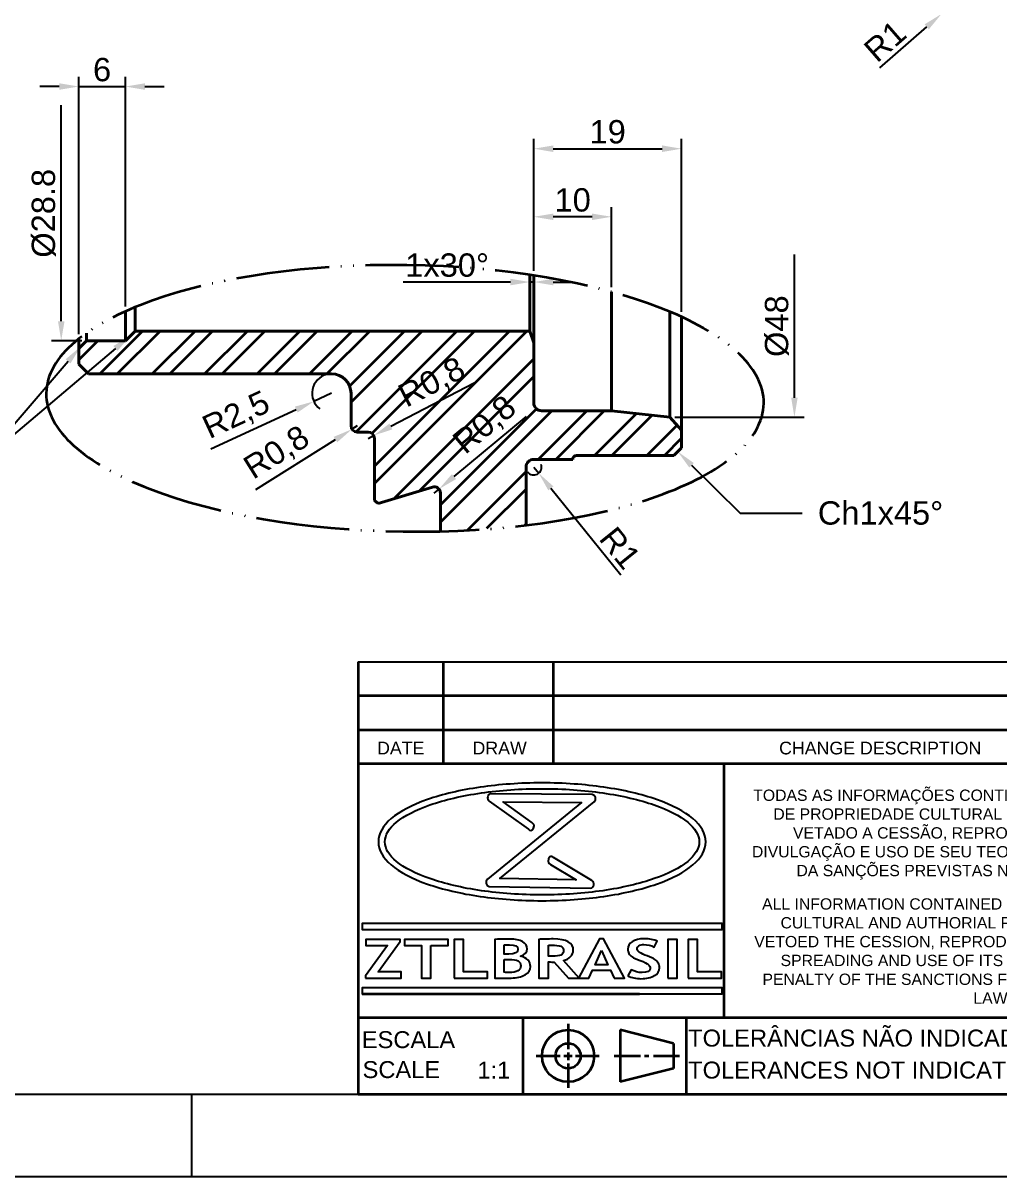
# Model space of a CAD drawing. Header units: millimetres. Extents: x 2429 to 2877, y 1091 to 1407.
# Drawn here: x 2631.2 to 2756.6, y 1091 to 1239.3 of the extents above; entities that cross this region are included whole.
import ezdxf
from ezdxf import colors
from ezdxf.entities.mleader import LeaderData, LeaderLine
from ezdxf.math import Vec2, Vec3

# ---------------------------------------------------------------- set-up
doc = ezdxf.new("R2010")
doc.units = ezdxf.units.MM
doc.linetypes.add('ACAD_ISO02W100', pattern=[15, 12, -3])
doc.linetypes.add('ACAD_ISO05W100', pattern=[33, 24, -3, 0, -3, 0, -3])
for name, color, linetype, lineweight in [('AM_0', 7, 'Continuous', 40), ('AM_5', 3, 'Continuous', 25), ('AM_7', 4, 'Continuous', 35), ('AM_8', 40, 'ACAD_ISO02W100', 35), ('AM_BOR', 2, 'ACAD_ISO05W100', 35)]:
    doc.layers.add(name, color=color, linetype=linetype, lineweight=lineweight)
doc.layers.add('Camada 1', color=7, linetype='Continuous')
doc.styles.get("Standard").update_dxf_attribs({"font": 'arial.ttf'})
doc.dimstyles.new('ISO-25', dxfattribs={"dimtxt": 3, "dimasz": 2.5, "dimexe": 1.25, "dimexo": 0.625, "dimtad": 1, "dimtxsty": 'Standard', "dimcen": 2.5, "dimadec": 0, "dimazin": 0, "dimtfac": 1, "dimtmove": 0, "dimatfit": 3, "dimfxl": 1, "dimarcsym": 0})

# ---------------------------------------------------------------- blocks, each defined once
blk = doc.blocks.new('A3 ZTL')
blk.add_line((19.57, 9.78), (401.17, 9.78))
at = {"layer": 'AM_BOR', "color": 135, "lineweight": 25}
blk.add_line((205.48, 9.78), (205.48, 0), dxfattribs=at)
at = {"layer": 'AM_BOR', "color": 135, "linetype": 'Continuous', "lineweight": 25}
blk.add_line((410.96, 0), (0, 0), dxfattribs=at)
blk = doc.blocks.new('*D44')
at = {"layer": 'AM_5', "color": 0, "lineweight": -2}
for p, q in [((2563.83, 1373.02), (2563.83, 1375.9)), ((2493.72, 1298.14), (2486.07, 1298.14))]:
    blk.add_line(p, q, dxfattribs=at)
blk.add_arc((2563.83, 1298.14), 76.51, 91.8723, 178.1277, dxfattribs=at)
at = {"layer": 'AM_5', "color": 0}
for points in [[(2561.32, 1375.02), (2561.34, 1374.19), (2563.83, 1374.65)], [(2487.78, 1300.63), (2486.95, 1300.64), (2487.32, 1298.14)]]:
    blk.add_solid(points, dxfattribs=at)
at = {"layer": 'Defpoints', "color": 0}
for p in [(2563.83, 1372.4), (2525.58, 1364.4), (2494.35, 1298.14), (2809.09, 1298.14), (2563.83, 1223.88)]:
    blk.add_point(p, dxfattribs=at)
at = {"layer": 'AM_5', "color": 0, "insert": (2508.21, 1353.76), "char_height": 3, "attachment_point": 5, "rotation": 45}
blk.add_mtext('90°', dxfattribs=at)
blk = doc.blocks.new('*D62')
at = {"layer": 'AM_5', "color": 0, "lineweight": -2}
for p, q in [((2696.82, 1207.49), (2696.82, 1215.67)), ((2706.82, 1205.38), (2706.82, 1215.67)), ((2704.32, 1214.42), (2699.32, 1214.42))]:
    blk.add_line(p, q, dxfattribs=at)
at = {"layer": 'AM_5', "color": 0}
for points in [[(2699.32, 1214.83), (2699.32, 1214), (2696.82, 1214.42)], [(2704.32, 1214.83), (2704.32, 1214), (2706.82, 1214.42)]]:
    blk.add_solid(points, dxfattribs=at)
at = {"layer": 'Defpoints', "color": 0}
for p in [(2696.82, 1214.42), (2696.82, 1206.86), (2706.82, 1204.76)]:
    blk.add_point(p, dxfattribs=at)
at = {"layer": 'AM_5', "color": 0, "insert": (2701.82, 1216.57), "char_height": 3, "attachment_point": 5}
blk.add_mtext('10', dxfattribs=at)
blk = doc.blocks.new('*D63')
at = {"layer": 'AM_5', "color": 0, "lineweight": -2}
for p, q in [((2696.82, 1207.49), (2696.82, 1224.42)), ((2715.82, 1202.18), (2715.82, 1224.42)), ((2699.32, 1223.17), (2713.32, 1223.17))]:
    blk.add_line(p, q, dxfattribs=at)
at = {"layer": 'AM_5', "color": 0}
for points in [[(2699.32, 1223.59), (2699.32, 1222.75), (2696.82, 1223.17)], [(2713.32, 1223.59), (2713.32, 1222.75), (2715.82, 1223.17)]]:
    blk.add_solid(points, dxfattribs=at)
at = {"layer": 'Defpoints', "color": 0}
for p in [(2715.82, 1223.17), (2696.82, 1206.86), (2715.82, 1201.55)]:
    blk.add_point(p, dxfattribs=at)
at = {"layer": 'AM_5', "color": 0, "insert": (2706.32, 1225.33), "char_height": 3, "attachment_point": 5}
blk.add_mtext('19', dxfattribs=at)
blk = doc.blocks.new('*D64')
at = {"layer": 'AM_5', "color": 0, "lineweight": -2}
for p, q in [((2693.82, 1206.03), (2680.04, 1206.03)), ((2696.32, 1206.32), (2696.32, 1204.78)), ((2696.82, 1206.03), (2696.32, 1206.03)), ((2696.82, 1206.24), (2696.82, 1204.78)), ((2699.32, 1206.03), (2701.82, 1206.03))]:
    blk.add_line(p, q, dxfattribs=at)
at = {"layer": 'AM_5', "color": 0}
for points in [[(2693.82, 1206.45), (2693.82, 1205.61), (2696.32, 1206.03)], [(2699.32, 1206.45), (2699.32, 1205.61), (2696.82, 1206.03)]]:
    blk.add_solid(points, dxfattribs=at)
at = {"layer": 'Defpoints', "color": 0}
for p in [(2696.32, 1206.94), (2696.32, 1206.03), (2696.82, 1206.86)]:
    blk.add_point(p, dxfattribs=at)
at = {"layer": 'AM_5', "color": 0, "insert": (2685.68, 1208.19), "char_height": 3, "attachment_point": 5}
blk.add_mtext('1x30%%d', dxfattribs=at)
blk = doc.blocks.new('*D65')
at = {"layer": 'AM_5', "color": 0, "lineweight": -2}
for p, q in [((2670.82, 1191.73), (2668.55, 1190.69)), ((2655.29, 1184.57), (2666.28, 1189.64))]:
    blk.add_line(p, q, dxfattribs=at)
blk.add_arc((2670.82, 1191.73), 2.5, 104.3239, 233.4225, dxfattribs=at)
at = {"layer": 'AM_5', "color": 0}
blk.add_solid([(2666.11, 1190.02), (2666.46, 1189.26), (2668.55, 1190.69)], dxfattribs=at)
at = {"layer": 'Defpoints', "color": 0}
for p in [(2670.82, 1191.73), (2668.55, 1190.69)]:
    blk.add_point(p, dxfattribs=at)
at = {"layer": 'AM_5', "color": 0, "insert": (2658.63, 1188.78), "char_height": 3, "attachment_point": 5, "rotation": 24.7746}
blk.add_mtext('R2,5', dxfattribs=at)
blk = doc.blocks.new('*D66')
at = {"layer": 'AM_5', "color": 0, "lineweight": -2}
for p, q in [((2674.12, 1187.53), (2673.44, 1187.11)), ((2661.08, 1179.36), (2671.33, 1185.78))]:
    blk.add_line(p, q, dxfattribs=at)
at = {"layer": 'AM_5', "color": 0}
blk.add_solid([(2671.1, 1186.13), (2671.55, 1185.43), (2673.44, 1187.11)], dxfattribs=at)
at = {"layer": 'Defpoints', "color": 0}
for p in [(2673.44, 1187.11), (2674.12, 1187.53)]:
    blk.add_point(p, dxfattribs=at)
at = {"layer": 'AM_5', "color": 0, "insert": (2663.85, 1183.97), "char_height": 3, "attachment_point": 5, "rotation": 32.0746}
blk.add_mtext('R0,8', dxfattribs=at)
blk = doc.blocks.new('*D67')
at = {"layer": 'AM_5', "color": 0, "lineweight": -2}
for p, q in [((2689.17, 1193.04), (2678.45, 1187.46)), ((2675.52, 1185.93), (2676.23, 1186.3))]:
    blk.add_line(p, q, dxfattribs=at)
at = {"layer": 'AM_5', "color": 0}
blk.add_solid([(2678.26, 1187.83), (2678.64, 1187.09), (2676.23, 1186.3)], dxfattribs=at)
at = {"layer": 'Defpoints', "color": 0}
for p in [(2675.52, 1185.93), (2676.23, 1186.3)]:
    blk.add_point(p, dxfattribs=at)
at = {"layer": 'AM_5', "color": 0, "insert": (2683.8, 1192.98), "char_height": 3, "attachment_point": 5, "rotation": 27.4825}
blk.add_mtext('R0,8', dxfattribs=at)
blk = doc.blocks.new('*D68')
at = {"layer": 'AM_5', "color": 0, "lineweight": -2}
for p, q in [((2695.86, 1188.74), (2686.56, 1181.02)), ((2684.02, 1178.91), (2684.64, 1179.42))]:
    blk.add_line(p, q, dxfattribs=at)
at = {"layer": 'AM_5', "color": 0}
blk.add_solid([(2686.29, 1181.34), (2686.83, 1180.7), (2684.64, 1179.42)], dxfattribs=at)
at = {"layer": 'Defpoints', "color": 0}
for p in [(2684.64, 1179.42), (2684.02, 1178.91)]:
    blk.add_point(p, dxfattribs=at)
at = {"layer": 'AM_5', "color": 0, "insert": (2690.62, 1187.54), "char_height": 3, "attachment_point": 5, "rotation": 39.6967}
blk.add_mtext('R0,8', dxfattribs=at)
blk = doc.blocks.new('*D69')
at = {"layer": 'AM_5', "color": 0, "lineweight": -2}
for p, q in [((2696.82, 1182.23), (2697.45, 1181.46)), ((2707.99, 1168.37), (2699.02, 1179.51))]:
    blk.add_line(p, q, dxfattribs=at)
blk.add_arc((2696.82, 1182.23), 1, 215.8099, 20.4711, dxfattribs=at)
at = {"layer": 'AM_5', "color": 0}
blk.add_solid([(2699.34, 1179.77), (2698.69, 1179.25), (2697.45, 1181.46)], dxfattribs=at)
at = {"layer": 'Defpoints', "color": 0}
for p in [(2696.82, 1182.23), (2697.45, 1181.46)]:
    blk.add_point(p, dxfattribs=at)
at = {"layer": 'AM_5', "color": 0, "insert": (2707.92, 1171.85), "char_height": 3, "attachment_point": 5, "rotation": 308.8514}
blk.add_mtext('R1', dxfattribs=at)
blk = doc.blocks.new('*D70')
at = {"layer": 'AM_5', "color": 0, "lineweight": -2}
for p, q in [((2749.97, 1241.14), (2749.22, 1240.48)), ((2741.3, 1233.57), (2747.33, 1238.84))]:
    blk.add_line(p, q, dxfattribs=at)
at = {"layer": 'AM_5', "color": 0}
blk.add_solid([(2747.06, 1239.15), (2747.61, 1238.52), (2749.22, 1240.48)], dxfattribs=at)
at = {"layer": 'Defpoints', "color": 0}
for p in [(2749.22, 1240.48), (2749.97, 1241.14)]:
    blk.add_point(p, dxfattribs=at)
at = {"layer": 'AM_5', "color": 0, "insert": (2741.97, 1236.99), "char_height": 3, "attachment_point": 5, "rotation": 41.0916}
blk.add_mtext('R1', dxfattribs=at)
blk = doc.blocks.new('*D78')
at = {"layer": 'AM_5', "color": 0, "lineweight": -2}
for p, q in [((2635.82, 1231.16), (2633.32, 1231.16)), ((2638.32, 1199.35), (2638.32, 1232.41)), ((2638.32, 1231.16), (2644.32, 1231.16)), ((2644.32, 1202.88), (2644.32, 1232.41)), ((2646.82, 1231.16), (2649.32, 1231.16))]:
    blk.add_line(p, q, dxfattribs=at)
at = {"layer": 'AM_5', "color": 0}
for points in [[(2635.82, 1231.58), (2635.82, 1230.74), (2638.32, 1231.16)], [(2646.82, 1231.58), (2646.82, 1230.74), (2644.32, 1231.16)]]:
    blk.add_solid(points, dxfattribs=at)
at = {"layer": 'Defpoints', "color": 0}
for p in [(2644.32, 1231.16), (2644.32, 1202.26), (2638.32, 1198.72)]:
    blk.add_point(p, dxfattribs=at)
at = {"layer": 'AM_5', "color": 0, "insert": (2641.32, 1233.32), "char_height": 3, "attachment_point": 5}
blk.add_mtext('6', dxfattribs=at)

msp = doc.modelspace()

# ---------------------------------------------------------------- hatches: boundary and pattern name
at = {"layer": 'AM_7'}
h = msp.add_hatch(dxfattribs=at)
h.set_pattern_fill('ANSI32', color=256, scale=0.5, style=0)
h.set_pattern_definition([(45, (-833.5726, -98.1717), (-3.367596, 3.367596), []), (45, (-831.3276, -98.1717), (-3.367596, 3.367596), [])])
edge = h.paths.add_edge_path()
edge.add_line((2714.33, 1188.65), (2706.821, 1189.484))
edge.add_line((2706.821, 1189.484), (2697.821, 1189.484))
edge.add_arc((2697.821, 1190.484), 1, 180, 270, ccw=False)
edge.add_line((2696.821, 1190.484), (2696.821, 1198.234))
edge.add_line((2696.821, 1198.234), (2696.321, 1199.734))
edge.add_line((2696.321, 1199.734), (2645.571, 1199.734))
edge.add_line((2645.571, 1199.734), (2644.321, 1198.484))
edge.add_line((2644.321, 1198.484), (2639.321, 1198.484))
edge.add_line((2639.321, 1198.484), (2638.321, 1197.484))
edge.add_line((2638.321, 1197.484), (2638.321, 1195.484))
edge.add_line((2638.321, 1195.484), (2639.571, 1194.234))
edge.add_line((2639.571, 1194.234), (2670.821, 1194.234))
edge.add_arc((2670.821, 1191.734), 2.5, 0, 90, ccw=False)
edge.add_line((2673.321, 1191.734), (2673.321, 1187.534))
edge.add_arc((2674.121, 1187.534), 0.8, 180, 270)
edge.add_line((2674.121, 1186.734), (2675.521, 1186.734))
edge.add_arc((2675.521, 1185.934), 0.8, 0, 90, ccw=False)
edge.add_line((2676.321, 1185.934), (2676.321, 1177.934))
edge.add_line((2676.321, 1177.934), (2676.8, 1177.578))
edge.add_line((2676.8, 1177.578), (2683.791, 1179.675))
edge.add_arc((2684.021, 1178.909), 0.8, 0, 106.69924, ccw=False)
edge.add_line((2684.821, 1178.909), (2684.821, 1173.982))
edge.add_ellipse((2680.259, 1191.081), major_axis=(-46.124, 0.653), ratio=0.3712639, start_angle=95.97734, end_angle=110.01912)
edge.add_line((2695.821, 1174.768), (2695.821, 1182.234))
edge.add_arc((2696.821, 1182.234), 1, 90, 180, ccw=False)
edge.add_line((2696.821, 1183.234), (2701.821, 1183.234))
edge.add_arc((2702.321, 1183.234), 0.5, 90, 180, ccw=False)
edge.add_line((2702.321, 1183.734), (2714.821, 1183.734))
edge.add_line((2714.821, 1183.734), (2715.821, 1184.734))
edge.add_line((2715.821, 1184.734), (2715.821, 1186.984))
edge.add_line((2715.821, 1186.984), (2714.33, 1188.65))

# ---------------------------------------------------------------- linework, layer by layer
at = {"linetype": 'Continuous'}
msp.add_line((2674.261, 1157.192), (2865.925, 1157.192), dxfattribs=at)
at = {"layer": 'AM_0'}
for p, q in [((2696.321, 1199.734), (2696.321, 1206.94)), ((2696.821, 1190.484), (2696.821, 1206.864)), ((2706.821, 1189.484), (2706.821, 1204.759)), ((2644.321, 1198.484), (2644.321, 1202.256)), ((2645.571, 1199.734), (2645.571, 1202.794)), ((2714.33, 1188.65), (2714.33, 1202.21)), ((2715.821, 1184.734), (2715.821, 1201.554)), ((2638.321, 1195.484), (2638.321, 1198.723)), ((2638.321, 1197.484), (2639.321, 1198.484)), ((2639.321, 1198.484), (2639.321, 1199.472)), ((2639.321, 1198.484), (2644.321, 1198.484)), ((2644.321, 1198.484), (2645.571, 1199.734)), ((2644.321, 1198.484), (2644.321, 1198.484)), ((2645.571, 1199.734), (2696.321, 1199.734)), ((2696.821, 1198.234), (2696.321, 1199.734)), ((2639.571, 1194.234), (2638.321, 1195.484)), ((2639.571, 1194.234), (2670.821, 1194.234)), ((2673.321, 1187.534), (2673.321, 1191.734)), ((2706.821, 1189.484), (2697.821, 1189.484)), ((2714.33, 1188.65), (2706.821, 1189.484)), ((2714.33, 1188.65), (2706.821, 1189.484)), ((2714.33, 1188.65), (2715.821, 1186.984)), ((2674.121, 1186.734), (2675.521, 1186.734)), ((2676.321, 1177.934), (2676.321, 1185.934)), ((2714.821, 1183.734), (2702.321, 1183.734)), ((2715.821, 1184.734), (2714.821, 1183.734)), ((2695.821, 1174.768), (2695.821, 1182.234)), ((2701.821, 1183.234), (2696.821, 1183.234)), ((2701.821, 1183.234), (2701.821, 1183.234)), ((2676.8, 1177.578), (2683.791, 1179.675)), ((2676.8, 1177.578), (2676.321, 1177.934)), ((2684.821, 1173.982), (2684.821, 1178.909)), ((2684.821, 1173.982), (2684.821, 1178.909))]:
    msp.add_line(p, q, dxfattribs=at)
for centre, radius, start, end in [((2670.821, 1191.734), 2.5, 0, 90), ((2697.821, 1190.484), 1, 180, 270), ((2674.121, 1187.534), 0.8, 180, 270), ((2675.521, 1185.934), 0.8, 0, 90), ((2702.321, 1183.234), 0.5, 90, 180), ((2696.821, 1182.234), 1, 90, 180), ((2684.021, 1178.909), 0.8, 0, 106.69924)]:
    msp.add_arc(centre, radius, start, end, dxfattribs=at)
at = {"layer": 'AM_5'}
for p, q in [((2636.069, 1200.984), (2636.069, 1228.75)), ((2730.326, 1191.15), (2730.326, 1209.573)), ((2638.696, 1198.484), (2634.819, 1198.484)), ((2714.955, 1188.65), (2731.576, 1188.65))]:
    msp.add_line(p, q, dxfattribs=at)
for points in [[(2635.652, 1200.984), (2636.486, 1200.984), (2636.069, 1198.484)], [(2729.909, 1191.15), (2730.742, 1191.15), (2730.326, 1188.65)]]:
    msp.add_solid(points, dxfattribs=at)
at = {"layer": 'AM_8', "color": 0, "linetype": 'Continuous'}
for p, q in [((2674.261, 1157.192), (2674.261, 1101.653)), ((2685.151, 1157.192), (2685.151, 1144.124)), ((2699.308, 1157.192), (2699.308, 1144.124)), ((2812.834, 1152.836), (2674.261, 1152.836)), ((2674.261, 1148.48), (2812.834, 1148.48)), ((2674.261, 1144.124), (2789.695, 1144.124)), ((2721.248, 1144.124), (2721.248, 1111.454)), ((2674.738, 1114.515), (2710.413, 1114.515)), ((2789.695, 1111.454), (2674.261, 1111.454)), ((2722.571, 1111.454), (2674.261, 1111.454)), ((2695.425, 1111.454), (2695.425, 1101.653)), ((2716.396, 1111.454), (2716.396, 1101.653)), ((2701.228, 1110.668), (2701.228, 1107.436)), ((2714.766, 1108.169), (2707.915, 1109.906)), ((2707.915, 1109.906), (2707.915, 1103.201)), ((2714.766, 1108.169), (2714.766, 1104.938)), ((2697.133, 1106.553), (2700.207, 1106.553)), ((2700.674, 1106.553), (2701.756, 1106.553)), ((2701.228, 1106.987), (2701.228, 1106.022)), ((2702.172, 1106.553), (2705.227, 1106.553)), ((2707.168, 1106.553), (2710.537, 1106.553)), ((2711.056, 1106.553), (2711.598, 1106.553)), ((2712.225, 1106.553), (2715.561, 1106.553)), ((2701.228, 1105.589), (2701.228, 1102.439)), ((2714.766, 1104.938), (2707.915, 1103.201)), ((2674.261, 1101.653), (2865.925, 1101.653))]:
    msp.add_line(p, q, dxfattribs=at)
for radius in [3.352, 1.616]:
    msp.add_circle((2701.228, 1106.553), radius, dxfattribs=at)
at = {"layer": 'AM_BOR', "ltscale": 0.5, "extrusion": (0, 0, -1)}
msp.add_ellipse((2680.259, 1191.081), major_axis=(-46.124, 0.653), ratio=0.3712639, dxfattribs=at)
at = {"layer": 'Camada 1'}
for points, knots in [([(2697.884, 1141.648), (2700.693, 1141.648), (2703.378, 1141.451), (2705.831, 1141.095), (2705.831, 1141.095), (2708.38, 1140.725), (2710.679, 1140.182), (2712.607, 1139.509), (2712.607, 1139.509), (2714.587, 1138.819), (2716.184, 1137.985), (2717.276, 1137.052), (2717.276, 1137.052), (2718.339, 1136.143), (2718.926, 1135.138), (2718.926, 1134.076), (2718.926, 1134.076), (2718.926, 1133.014), (2718.339, 1132.009), (2717.276, 1131.1), (2717.276, 1131.1), (2716.184, 1130.167), (2714.587, 1129.333), (2712.607, 1128.642), (2712.607, 1128.642), (2710.679, 1127.969), (2708.38, 1127.426), (2705.831, 1127.056), (2705.831, 1127.056), (2703.378, 1126.7), (2700.693, 1126.503), (2697.884, 1126.503), (2697.884, 1126.503), (2695.074, 1126.503), (2692.389, 1126.7), (2689.936, 1127.056), (2689.936, 1127.056), (2687.387, 1127.426), (2685.088, 1127.969), (2683.16, 1128.642), (2683.16, 1128.642), (2681.181, 1129.333), (2679.583, 1130.167), (2678.491, 1131.1), (2678.491, 1131.1), (2677.428, 1132.009), (2676.841, 1133.014), (2676.841, 1134.076), (2676.841, 1134.076), (2676.841, 1135.138), (2677.428, 1136.143), (2678.491, 1137.052), (2678.491, 1137.052), (2679.583, 1137.985), (2681.181, 1138.819), (2683.16, 1139.509), (2683.16, 1139.509), (2685.088, 1140.182), (2687.387, 1140.725), (2689.937, 1141.095), (2689.937, 1141.095), (2692.389, 1141.451), (2695.074, 1141.648), (2697.884, 1141.648)], [0, 0, 0, 0, 0.0588235, 0.0588235, 0.0588235, 0.0588235, 0.1176471, 0.1176471, 0.1176471, 0.1176471, 0.1764706, 0.1764706, 0.1764706, 0.1764706, 0.2352941, 0.2352941, 0.2352941, 0.2352941, 0.2941176, 0.2941176, 0.2941176, 0.2941176, 0.3529412, 0.3529412, 0.3529412, 0.3529412, 0.4117647, 0.4117647, 0.4117647, 0.4117647, 0.4705882, 0.4705882, 0.4705882, 0.4705882, 0.5294118, 0.5294118, 0.5294118, 0.5294118, 0.5882353, 0.5882353, 0.5882353, 0.5882353, 0.6470588, 0.6470588, 0.6470588, 0.6470588, 0.7058824, 0.7058824, 0.7058824, 0.7058824, 0.7647059, 0.7647059, 0.7647059, 0.7647059, 0.8235294, 0.8235294, 0.8235294, 0.8235294, 0.8823529, 0.8823529, 0.8823529, 0.8823529, 1, 1, 1, 1]), ([(2697.884, 1140.901), (2695.123, 1140.901), (2692.49, 1140.709), (2690.088, 1140.361), (2690.088, 1140.361), (2687.592, 1140), (2685.346, 1139.471), (2683.467, 1138.815), (2683.467, 1138.815), (2681.639, 1138.177), (2680.165, 1137.423), (2679.162, 1136.595), (2679.162, 1136.595), (2678.209, 1135.809), (2677.683, 1134.957), (2677.683, 1134.076), (2677.683, 1134.076), (2677.683, 1133.195), (2678.209, 1132.343), (2679.162, 1131.557), (2679.162, 1131.557), (2680.165, 1130.729), (2681.639, 1129.975), (2683.467, 1129.337), (2683.467, 1129.337), (2685.346, 1128.681), (2687.592, 1128.152), (2690.088, 1127.79), (2690.088, 1127.79), (2692.49, 1127.443), (2695.123, 1127.25), (2697.884, 1127.25), (2697.884, 1127.25), (2700.644, 1127.25), (2703.278, 1127.443), (2705.679, 1127.79), (2705.679, 1127.79), (2708.175, 1128.152), (2710.421, 1128.681), (2712.3, 1129.337), (2712.3, 1129.337), (2714.129, 1129.975), (2715.602, 1130.729), (2716.606, 1131.557), (2716.606, 1131.557), (2717.558, 1132.343), (2718.084, 1133.195), (2718.084, 1134.076), (2718.084, 1134.076), (2718.084, 1134.957), (2717.558, 1135.809), (2716.606, 1136.595), (2716.606, 1136.595), (2715.602, 1137.423), (2714.129, 1138.177), (2712.3, 1138.815), (2712.3, 1138.815), (2710.421, 1139.471), (2708.175, 1140), (2705.679, 1140.361), (2705.679, 1140.361), (2703.277, 1140.709), (2700.644, 1140.901), (2697.884, 1140.901)], [0, 0, 0, 0, 0.0588235, 0.0588235, 0.0588235, 0.0588235, 0.1176471, 0.1176471, 0.1176471, 0.1176471, 0.1764706, 0.1764706, 0.1764706, 0.1764706, 0.2352941, 0.2352941, 0.2352941, 0.2352941, 0.2941176, 0.2941176, 0.2941176, 0.2941176, 0.3529412, 0.3529412, 0.3529412, 0.3529412, 0.4117647, 0.4117647, 0.4117647, 0.4117647, 0.4705882, 0.4705882, 0.4705882, 0.4705882, 0.5294118, 0.5294118, 0.5294118, 0.5294118, 0.5882353, 0.5882353, 0.5882353, 0.5882353, 0.6470588, 0.6470588, 0.6470588, 0.6470588, 0.7058824, 0.7058824, 0.7058824, 0.7058824, 0.7647059, 0.7647059, 0.7647059, 0.7647059, 0.8235294, 0.8235294, 0.8235294, 0.8235294, 0.8823529, 0.8823529, 0.8823529, 0.8823529, 1, 1, 1, 1]), ([(2696.133, 1135.688), (2696.133, 1135.688), (2691.092, 1139.301), (2691.092, 1139.301), (2691.092, 1139.301), (2690.717, 1139.57), (2690.869, 1140.252), (2691.311, 1140.249), (2691.311, 1140.249), (2691.311, 1140.249), (2704.331, 1140.144), (2704.331, 1140.144), (2704.331, 1140.144), (2704.759, 1140.141), (2704.918, 1139.496), (2704.569, 1139.212), (2704.569, 1139.212), (2704.569, 1139.212), (2692.447, 1129.337), (2692.447, 1129.337), (2692.447, 1129.337), (2692.447, 1129.337), (2702.272, 1129.179), (2702.272, 1129.179), (2702.272, 1129.179), (2702.272, 1129.179), (2698.967, 1131.169), (2698.967, 1131.169), (2698.967, 1131.169), (2698.75, 1131.3), (2698.533, 1131.431), (2698.722, 1131.885), (2698.722, 1131.885), (2698.911, 1132.339), (2699.129, 1132.208), (2699.346, 1132.078), (2699.346, 1132.078), (2699.346, 1132.078), (2704.3, 1129.093), (2704.3, 1129.093), (2704.3, 1129.093), (2704.705, 1128.849), (2704.562, 1128.122), (2704.105, 1128.129), (2704.105, 1128.129), (2704.105, 1128.129), (2691.086, 1128.339), (2691.086, 1128.339), (2691.086, 1128.339), (2690.659, 1128.345), (2690.503, 1128.987), (2690.851, 1129.271), (2690.851, 1129.271), (2690.851, 1129.271), (2702.96, 1139.135), (2702.96, 1139.135), (2702.96, 1139.135), (2702.96, 1139.135), (2692.868, 1139.217), (2692.868, 1139.217), (2692.868, 1139.217), (2692.868, 1139.217), (2696.569, 1136.564), (2696.569, 1136.564), (2696.569, 1136.564), (2696.775, 1136.417), (2696.981, 1136.269), (2696.764, 1135.831), (2696.764, 1135.831), (2696.546, 1135.393), (2696.34, 1135.54), (2696.133, 1135.688)], [0, 0, 0, 0, 0.0526316, 0.0526316, 0.0526316, 0.0526316, 0.1052632, 0.1052632, 0.1052632, 0.1052632, 0.1578947, 0.1578947, 0.1578947, 0.1578947, 0.2105263, 0.2105263, 0.2105263, 0.2105263, 0.2631579, 0.2631579, 0.2631579, 0.2631579, 0.3157895, 0.3157895, 0.3157895, 0.3157895, 0.3684211, 0.3684211, 0.3684211, 0.3684211, 0.4210526, 0.4210526, 0.4210526, 0.4210526, 0.4736842, 0.4736842, 0.4736842, 0.4736842, 0.5263158, 0.5263158, 0.5263158, 0.5263158, 0.5789474, 0.5789474, 0.5789474, 0.5789474, 0.6315789, 0.6315789, 0.6315789, 0.6315789, 0.6842105, 0.6842105, 0.6842105, 0.6842105, 0.7368421, 0.7368421, 0.7368421, 0.7368421, 0.7894737, 0.7894737, 0.7894737, 0.7894737, 0.8421053, 0.8421053, 0.8421053, 0.8421053, 0.8947368, 0.8947368, 0.8947368, 0.8947368, 1, 1, 1, 1]), ([(2674.828, 1123.581), (2674.828, 1123.581), (2720.939, 1123.581), (2720.939, 1123.581), (2720.939, 1123.581), (2720.939, 1123.581), (2721.03, 1123.581), (2721.03, 1123.581), (2721.03, 1123.581), (2721.03, 1123.581), (2721.03, 1123.491), (2721.03, 1123.491), (2721.03, 1123.491), (2721.03, 1123.491), (2721.03, 1122.891), (2721.03, 1122.891), (2721.03, 1122.891), (2721.03, 1122.891), (2721.03, 1122.8), (2721.03, 1122.8), (2721.03, 1122.8), (2721.03, 1122.8), (2720.939, 1122.8), (2720.939, 1122.8), (2720.939, 1122.8), (2720.939, 1122.8), (2674.828, 1122.8), (2674.828, 1122.8), (2674.828, 1122.8), (2674.828, 1122.8), (2674.738, 1122.8), (2674.738, 1122.8), (2674.738, 1122.8), (2674.738, 1122.8), (2674.738, 1122.891), (2674.738, 1122.891), (2674.738, 1122.891), (2674.738, 1122.891), (2674.738, 1123.491), (2674.738, 1123.491), (2674.738, 1123.491), (2674.738, 1123.491), (2674.738, 1123.581), (2674.738, 1123.581), (2674.738, 1123.581), (2674.738, 1123.581), (2674.828, 1123.581), (2674.828, 1123.581)], [0, 0, 0, 0, 0.0769231, 0.0769231, 0.0769231, 0.0769231, 0.1538462, 0.1538462, 0.1538462, 0.1538462, 0.2307692, 0.2307692, 0.2307692, 0.2307692, 0.3076923, 0.3076923, 0.3076923, 0.3076923, 0.3846154, 0.3846154, 0.3846154, 0.3846154, 0.4615385, 0.4615385, 0.4615385, 0.4615385, 0.5384615, 0.5384615, 0.5384615, 0.5384615, 0.6153846, 0.6153846, 0.6153846, 0.6153846, 0.6923077, 0.6923077, 0.6923077, 0.6923077, 0.7692308, 0.7692308, 0.7692308, 0.7692308, 0.8461538, 0.8461538, 0.8461538, 0.8461538, 1, 1, 1, 1]), ([(2675.197, 1116.564), (2675.197, 1116.564), (2675.197, 1116.849), (2675.197, 1116.849), (2675.197, 1116.849), (2675.197, 1116.849), (2678.017, 1120.75), (2678.017, 1120.75), (2678.017, 1120.75), (2678.017, 1120.75), (2675.244, 1120.75), (2675.244, 1120.75), (2675.244, 1120.75), (2675.244, 1120.75), (2675.244, 1121.534), (2675.244, 1121.534), (2675.244, 1121.534), (2675.244, 1121.534), (2679.653, 1121.534), (2679.653, 1121.534), (2679.653, 1121.534), (2679.653, 1121.534), (2679.653, 1121.249), (2679.653, 1121.249), (2679.653, 1121.249), (2679.653, 1121.249), (2676.823, 1117.348), (2676.823, 1117.348), (2676.823, 1117.348), (2676.823, 1117.348), (2679.754, 1117.348), (2679.754, 1117.348), (2679.754, 1117.348), (2679.754, 1117.348), (2679.754, 1116.564), (2679.754, 1116.564), (2679.754, 1116.564), (2679.754, 1116.564), (2675.197, 1116.564), (2675.197, 1116.564)], [0, 0, 0, 0, 0.0909091, 0.0909091, 0.0909091, 0.0909091, 0.1818182, 0.1818182, 0.1818182, 0.1818182, 0.2727273, 0.2727273, 0.2727273, 0.2727273, 0.3636364, 0.3636364, 0.3636364, 0.3636364, 0.4545455, 0.4545455, 0.4545455, 0.4545455, 0.5454545, 0.5454545, 0.5454545, 0.5454545, 0.6363636, 0.6363636, 0.6363636, 0.6363636, 0.7272727, 0.7272727, 0.7272727, 0.7272727, 0.8181818, 0.8181818, 0.8181818, 0.8181818, 1, 1, 1, 1]), ([(2683.567, 1120.75), (2683.567, 1120.75), (2683.567, 1116.564), (2683.567, 1116.564), (2683.567, 1116.564), (2683.567, 1116.564), (2682.366, 1116.564), (2682.366, 1116.564), (2682.366, 1116.564), (2682.366, 1116.564), (2682.366, 1120.75), (2682.366, 1120.75), (2682.366, 1120.75), (2682.366, 1120.75), (2680.215, 1120.75), (2680.215, 1120.75), (2680.215, 1120.75), (2680.215, 1120.75), (2680.215, 1121.534), (2680.215, 1121.534), (2680.215, 1121.534), (2680.215, 1121.534), (2685.814, 1121.534), (2685.814, 1121.534), (2685.814, 1121.534), (2685.814, 1121.534), (2685.814, 1120.75), (2685.814, 1120.75), (2685.814, 1120.75), (2685.814, 1120.75), (2683.567, 1120.75), (2683.567, 1120.75)], [0, 0, 0, 0, 0.1111111, 0.1111111, 0.1111111, 0.1111111, 0.2222222, 0.2222222, 0.2222222, 0.2222222, 0.3333333, 0.3333333, 0.3333333, 0.3333333, 0.4444444, 0.4444444, 0.4444444, 0.4444444, 0.5555556, 0.5555556, 0.5555556, 0.5555556, 0.6666667, 0.6666667, 0.6666667, 0.6666667, 0.7777778, 0.7777778, 0.7777778, 0.7777778, 1, 1, 1, 1]), ([(2686.599, 1116.564), (2686.599, 1116.564), (2686.599, 1121.534), (2686.599, 1121.534), (2686.599, 1121.534), (2686.599, 1121.534), (2687.8, 1121.534), (2687.8, 1121.534), (2687.8, 1121.534), (2687.8, 1121.534), (2687.8, 1117.348), (2687.8, 1117.348), (2687.8, 1117.348), (2687.8, 1117.348), (2690.856, 1117.348), (2690.856, 1117.348), (2690.856, 1117.348), (2690.856, 1117.348), (2690.856, 1116.564), (2690.856, 1116.564), (2690.856, 1116.564), (2690.856, 1116.564), (2686.599, 1116.564), (2686.599, 1116.564)], [0, 0, 0, 0, 0.1428571, 0.1428571, 0.1428571, 0.1428571, 0.2857143, 0.2857143, 0.2857143, 0.2857143, 0.4285714, 0.4285714, 0.4285714, 0.4285714, 0.5714286, 0.5714286, 0.5714286, 0.5714286, 0.7142857, 0.7142857, 0.7142857, 0.7142857, 1, 1, 1, 1]), ([(2693.893, 1116.564), (2693.893, 1116.564), (2691.824, 1116.564), (2691.824, 1116.564), (2691.824, 1116.564), (2691.824, 1116.564), (2691.824, 1121.53), (2691.824, 1121.53), (2691.824, 1121.53), (2692.736, 1121.561), (2693.375, 1121.578), (2693.74, 1121.578), (2693.74, 1121.578), (2694.443, 1121.578), (2694.991, 1121.467), (2695.387, 1121.246), (2695.387, 1121.246), (2695.782, 1121.026), (2695.979, 1120.711), (2695.979, 1120.303), (2695.979, 1120.303), (2695.979, 1119.909), (2695.696, 1119.598), (2695.13, 1119.369), (2695.13, 1119.369), (2695.97, 1119.154), (2696.391, 1118.711), (2696.391, 1118.039), (2696.391, 1118.039), (2696.391, 1117.587), (2696.157, 1117.228), (2695.694, 1116.962), (2695.694, 1116.962), (2695.229, 1116.697), (2694.629, 1116.564), (2693.893, 1116.564)], [0, 0, 0, 0, 0.1, 0.1, 0.1, 0.1, 0.2, 0.2, 0.2, 0.2, 0.3, 0.3, 0.3, 0.3, 0.4, 0.4, 0.4, 0.4, 0.5, 0.5, 0.5, 0.5, 0.6, 0.6, 0.6, 0.6, 0.7, 0.7, 0.7, 0.7, 0.8, 0.8, 0.8, 0.8, 1, 1, 1, 1]), ([(2701.264, 1116.564), (2701.264, 1116.564), (2699.46, 1118.616), (2699.46, 1118.616), (2699.46, 1118.616), (2699.279, 1118.618), (2699.025, 1118.626), (2698.697, 1118.64), (2698.697, 1118.64), (2698.697, 1118.64), (2698.697, 1116.564), (2698.697, 1116.564), (2698.697, 1116.564), (2698.697, 1116.564), (2697.451, 1116.564), (2697.451, 1116.564), (2697.451, 1116.564), (2697.451, 1116.564), (2697.451, 1121.534), (2697.451, 1121.534), (2697.451, 1121.534), (2697.519, 1121.534), (2697.779, 1121.542), (2698.233, 1121.559), (2698.233, 1121.559), (2698.685, 1121.576), (2699.049, 1121.585), (2699.326, 1121.585), (2699.326, 1121.585), (2701.044, 1121.585), (2701.903, 1121.096), (2701.903, 1120.119), (2701.903, 1120.119), (2701.903, 1119.825), (2701.783, 1119.557), (2701.546, 1119.315), (2701.546, 1119.315), (2701.31, 1119.073), (2701.011, 1118.903), (2700.651, 1118.803), (2700.651, 1118.803), (2700.651, 1118.803), (2702.649, 1116.564), (2702.649, 1116.564), (2702.649, 1116.564), (2702.649, 1116.564), (2701.264, 1116.564), (2701.264, 1116.564)], [0, 0, 0, 0, 0.0769231, 0.0769231, 0.0769231, 0.0769231, 0.1538462, 0.1538462, 0.1538462, 0.1538462, 0.2307692, 0.2307692, 0.2307692, 0.2307692, 0.3076923, 0.3076923, 0.3076923, 0.3076923, 0.3846154, 0.3846154, 0.3846154, 0.3846154, 0.4615385, 0.4615385, 0.4615385, 0.4615385, 0.5384615, 0.5384615, 0.5384615, 0.5384615, 0.6153846, 0.6153846, 0.6153846, 0.6153846, 0.6923077, 0.6923077, 0.6923077, 0.6923077, 0.7692308, 0.7692308, 0.7692308, 0.7692308, 0.8461538, 0.8461538, 0.8461538, 0.8461538, 1, 1, 1, 1]), ([(2707.174, 1116.564), (2707.174, 1116.564), (2706.68, 1117.571), (2706.68, 1117.571), (2706.68, 1117.571), (2706.68, 1117.571), (2704.362, 1117.571), (2704.362, 1117.571), (2704.362, 1117.571), (2704.362, 1117.571), (2703.891, 1116.564), (2703.891, 1116.564), (2703.891, 1116.564), (2703.891, 1116.564), (2702.558, 1116.564), (2702.558, 1116.564), (2702.558, 1116.564), (2702.558, 1116.564), (2705.254, 1121.602), (2705.254, 1121.602), (2705.254, 1121.602), (2705.254, 1121.602), (2705.781, 1121.602), (2705.781, 1121.602), (2705.781, 1121.602), (2705.781, 1121.602), (2708.499, 1116.564), (2708.499, 1116.564), (2708.499, 1116.564), (2708.499, 1116.564), (2707.174, 1116.564), (2707.174, 1116.564)], [0, 0, 0, 0, 0.1111111, 0.1111111, 0.1111111, 0.1111111, 0.2222222, 0.2222222, 0.2222222, 0.2222222, 0.3333333, 0.3333333, 0.3333333, 0.3333333, 0.4444444, 0.4444444, 0.4444444, 0.4444444, 0.5555556, 0.5555556, 0.5555556, 0.5555556, 0.6666667, 0.6666667, 0.6666667, 0.6666667, 0.7777778, 0.7777778, 0.7777778, 0.7777778, 1, 1, 1, 1]), ([(2708.891, 1116.838), (2708.891, 1116.838), (2709.336, 1117.629), (2709.336, 1117.629), (2709.336, 1117.629), (2709.808, 1117.385), (2710.275, 1117.263), (2710.733, 1117.263), (2710.733, 1117.263), (2711.439, 1117.263), (2711.791, 1117.444), (2711.791, 1117.805), (2711.791, 1117.805), (2711.791, 1117.975), (2711.707, 1118.136), (2711.542, 1118.29), (2711.542, 1118.29), (2711.376, 1118.444), (2711.033, 1118.617), (2710.514, 1118.808), (2710.514, 1118.808), (2709.996, 1118.999), (2709.646, 1119.156), (2709.466, 1119.279), (2709.466, 1119.279), (2709.287, 1119.403), (2709.148, 1119.549), (2709.05, 1119.719), (2709.05, 1119.719), (2708.954, 1119.888), (2708.905, 1120.076), (2708.905, 1120.282), (2708.905, 1120.282), (2708.905, 1120.666), (2709.098, 1120.985), (2709.48, 1121.238), (2709.48, 1121.238), (2709.863, 1121.492), (2710.355, 1121.618), (2710.955, 1121.618), (2710.955, 1121.618), (2711.737, 1121.618), (2712.311, 1121.51), (2712.678, 1121.296), (2712.678, 1121.296), (2712.678, 1121.296), (2712.312, 1120.537), (2712.312, 1120.537), (2712.312, 1120.537), (2711.891, 1120.758), (2711.445, 1120.869), (2710.979, 1120.869), (2710.979, 1120.869), (2710.702, 1120.869), (2710.487, 1120.815), (2710.335, 1120.708), (2710.335, 1120.708), (2710.182, 1120.6), (2710.106, 1120.46), (2710.106, 1120.289), (2710.106, 1120.289), (2710.106, 1120.004), (2710.535, 1119.708), (2711.393, 1119.4), (2711.393, 1119.4), (2711.846, 1119.237), (2712.172, 1119.087), (2712.372, 1118.95), (2712.372, 1118.95), (2712.572, 1118.814), (2712.725, 1118.654), (2712.829, 1118.472), (2712.829, 1118.472), (2712.935, 1118.29), (2712.987, 1118.087), (2712.987, 1117.863), (2712.987, 1117.863), (2712.987, 1117.46), (2712.771, 1117.129), (2712.337, 1116.869), (2712.337, 1116.869), (2711.906, 1116.609), (2711.326, 1116.479), (2710.599, 1116.479), (2710.599, 1116.479), (2709.969, 1116.479), (2709.4, 1116.598), (2708.891, 1116.838)], [0, 0, 0, 0, 0.0434783, 0.0434783, 0.0434783, 0.0434783, 0.0869565, 0.0869565, 0.0869565, 0.0869565, 0.1304348, 0.1304348, 0.1304348, 0.1304348, 0.173913, 0.173913, 0.173913, 0.173913, 0.2173913, 0.2173913, 0.2173913, 0.2173913, 0.2608696, 0.2608696, 0.2608696, 0.2608696, 0.3043478, 0.3043478, 0.3043478, 0.3043478, 0.3478261, 0.3478261, 0.3478261, 0.3478261, 0.3913043, 0.3913043, 0.3913043, 0.3913043, 0.4347826, 0.4347826, 0.4347826, 0.4347826, 0.4782609, 0.4782609, 0.4782609, 0.4782609, 0.5217391, 0.5217391, 0.5217391, 0.5217391, 0.5652174, 0.5652174, 0.5652174, 0.5652174, 0.6086957, 0.6086957, 0.6086957, 0.6086957, 0.6521739, 0.6521739, 0.6521739, 0.6521739, 0.6956522, 0.6956522, 0.6956522, 0.6956522, 0.7391304, 0.7391304, 0.7391304, 0.7391304, 0.7826087, 0.7826087, 0.7826087, 0.7826087, 0.826087, 0.826087, 0.826087, 0.826087, 0.8695652, 0.8695652, 0.8695652, 0.8695652, 0.9130435, 0.9130435, 0.9130435, 0.9130435, 1, 1, 1, 1]), ([(2714.071, 1116.564), (2714.071, 1116.564), (2714.071, 1121.534), (2714.071, 1121.534), (2714.071, 1121.534), (2714.071, 1121.534), (2715.271, 1121.534), (2715.271, 1121.534), (2715.271, 1121.534), (2715.271, 1121.534), (2715.271, 1116.564), (2715.271, 1116.564), (2715.271, 1116.564), (2715.271, 1116.564), (2714.071, 1116.564), (2714.071, 1116.564)], [0, 0, 0, 0, 0.2, 0.2, 0.2, 0.2, 0.4, 0.4, 0.4, 0.4, 0.6, 0.6, 0.6, 0.6, 1, 1, 1, 1]), ([(2716.679, 1116.564), (2716.679, 1116.564), (2716.679, 1121.534), (2716.679, 1121.534), (2716.679, 1121.534), (2716.679, 1121.534), (2717.879, 1121.534), (2717.879, 1121.534), (2717.879, 1121.534), (2717.879, 1121.534), (2717.879, 1117.348), (2717.879, 1117.348), (2717.879, 1117.348), (2717.879, 1117.348), (2720.936, 1117.348), (2720.936, 1117.348), (2720.936, 1117.348), (2720.936, 1117.348), (2720.936, 1116.564), (2720.936, 1116.564), (2720.936, 1116.564), (2720.936, 1116.564), (2716.679, 1116.564), (2716.679, 1116.564)], [0, 0, 0, 0, 0.1428571, 0.1428571, 0.1428571, 0.1428571, 0.2857143, 0.2857143, 0.2857143, 0.2857143, 0.4285714, 0.4285714, 0.4285714, 0.4285714, 0.5714286, 0.5714286, 0.5714286, 0.5714286, 0.7142857, 0.7142857, 0.7142857, 0.7142857, 1, 1, 1, 1]), ([(2693.025, 1120.825), (2693.025, 1120.825), (2693.025, 1119.634), (2693.025, 1119.634), (2693.025, 1119.634), (2693.209, 1119.625), (2693.403, 1119.621), (2693.606, 1119.621), (2693.606, 1119.621), (2694.388, 1119.621), (2694.779, 1119.836), (2694.779, 1120.268), (2694.779, 1120.268), (2694.779, 1120.65), (2694.424, 1120.841), (2693.713, 1120.841), (2693.713, 1120.841), (2693.526, 1120.841), (2693.296, 1120.835), (2693.025, 1120.825)], [0, 0, 0, 0, 0.1666667, 0.1666667, 0.1666667, 0.1666667, 0.3333333, 0.3333333, 0.3333333, 0.3333333, 0.5, 0.5, 0.5, 0.5, 0.6666667, 0.6666667, 0.6666667, 0.6666667, 1, 1, 1, 1]), ([(2698.697, 1120.767), (2698.697, 1120.767), (2698.697, 1119.387), (2698.697, 1119.387), (2698.697, 1119.387), (2698.92, 1119.373), (2699.09, 1119.366), (2699.206, 1119.366), (2699.206, 1119.366), (2699.708, 1119.366), (2700.075, 1119.418), (2700.306, 1119.522), (2700.306, 1119.522), (2700.54, 1119.626), (2700.656, 1119.828), (2700.656, 1120.129), (2700.656, 1120.129), (2700.656, 1120.373), (2700.532, 1120.545), (2700.281, 1120.641), (2700.281, 1120.641), (2700.032, 1120.738), (2699.64, 1120.787), (2699.104, 1120.787), (2699.104, 1120.787), (2698.975, 1120.787), (2698.839, 1120.781), (2698.697, 1120.767)], [0, 0, 0, 0, 0.125, 0.125, 0.125, 0.125, 0.25, 0.25, 0.25, 0.25, 0.375, 0.375, 0.375, 0.375, 0.5, 0.5, 0.5, 0.5, 0.625, 0.625, 0.625, 0.625, 0.75, 0.75, 0.75, 0.75, 1, 1, 1, 1]), ([(2705.517, 1120.082), (2705.517, 1120.082), (2704.704, 1118.246), (2704.704, 1118.246), (2704.704, 1118.246), (2704.704, 1118.246), (2706.329, 1118.246), (2706.329, 1118.246), (2706.329, 1118.246), (2706.329, 1118.246), (2705.517, 1120.082), (2705.517, 1120.082)], [0, 0, 0, 0, 0.25, 0.25, 0.25, 0.25, 0.5, 0.5, 0.5, 0.5, 1, 1, 1, 1]), ([(2693.025, 1118.946), (2693.025, 1118.946), (2693.025, 1117.304), (2693.025, 1117.304), (2693.025, 1117.304), (2693.268, 1117.288), (2693.464, 1117.279), (2693.616, 1117.279), (2693.616, 1117.279), (2694.151, 1117.279), (2694.541, 1117.347), (2694.782, 1117.48), (2694.782, 1117.48), (2695.023, 1117.613), (2695.144, 1117.835), (2695.144, 1118.144), (2695.144, 1118.144), (2695.144, 1118.427), (2695.032, 1118.633), (2694.807, 1118.762), (2694.807, 1118.762), (2694.582, 1118.891), (2694.189, 1118.955), (2693.63, 1118.955), (2693.63, 1118.955), (2693.513, 1118.955), (2693.312, 1118.953), (2693.025, 1118.946)], [0, 0, 0, 0, 0.125, 0.125, 0.125, 0.125, 0.25, 0.25, 0.25, 0.25, 0.375, 0.375, 0.375, 0.375, 0.5, 0.5, 0.5, 0.5, 0.625, 0.625, 0.625, 0.625, 0.75, 0.75, 0.75, 0.75, 1, 1, 1, 1]), ([(2674.828, 1115.296), (2674.828, 1115.296), (2720.939, 1115.296), (2720.939, 1115.296), (2720.939, 1115.296), (2720.939, 1115.296), (2721.03, 1115.296), (2721.03, 1115.296), (2721.03, 1115.296), (2721.03, 1115.296), (2721.03, 1115.206), (2721.03, 1115.206), (2721.03, 1115.206), (2721.03, 1115.206), (2721.03, 1114.606), (2721.03, 1114.606), (2721.03, 1114.606), (2721.03, 1114.606), (2721.03, 1114.515), (2721.03, 1114.515), (2721.03, 1114.515), (2721.03, 1114.515), (2720.939, 1114.515), (2720.939, 1114.515), (2720.939, 1114.515), (2720.939, 1114.515), (2674.828, 1114.515), (2674.828, 1114.515), (2674.828, 1114.515), (2674.828, 1114.515), (2674.738, 1114.515), (2674.738, 1114.515), (2674.738, 1114.515), (2674.738, 1114.515), (2674.738, 1114.606), (2674.738, 1114.606), (2674.738, 1114.606), (2674.738, 1114.606), (2674.738, 1115.206), (2674.738, 1115.206), (2674.738, 1115.206), (2674.738, 1115.206), (2674.738, 1115.296), (2674.738, 1115.296), (2674.738, 1115.296), (2674.738, 1115.296), (2674.828, 1115.296), (2674.828, 1115.296)], [0, 0, 0, 0, 0.0769231, 0.0769231, 0.0769231, 0.0769231, 0.1538462, 0.1538462, 0.1538462, 0.1538462, 0.2307692, 0.2307692, 0.2307692, 0.2307692, 0.3076923, 0.3076923, 0.3076923, 0.3076923, 0.3846154, 0.3846154, 0.3846154, 0.3846154, 0.4615385, 0.4615385, 0.4615385, 0.4615385, 0.5384615, 0.5384615, 0.5384615, 0.5384615, 0.6153846, 0.6153846, 0.6153846, 0.6153846, 0.6923077, 0.6923077, 0.6923077, 0.6923077, 0.7692308, 0.7692308, 0.7692308, 0.7692308, 0.8461538, 0.8461538, 0.8461538, 0.8461538, 1, 1, 1, 1])]:
    msp.add_open_spline(points, degree=3, knots=knots, dxfattribs=at)

# ---------------------------------------------------------------- block references
at = {"linetype": 'ByBlock', "lineweight": 0, "xscale": 1.089, "yscale": 1.089, "zscale": 1.089}
msp.add_blockref('A3 ZTL', (2429.046, 1090.997), dxfattribs=at)

# ---------------------------------------------------------------- texts
at = {"color": 0, "linetype": 'Continuous', "char_height": 1.452, "attachment_point": 1}
for s, insert in [('\\pi0.40137;TODAS AS INFORMAÇÕES CONTIDAS NESTE DOCUMENTO SÃO \\P\\pi2.9889;DE PROPRIEDADE CULTURAL E AUTORAL DA ZTL , SENDO \\P\\pi5.5165;VETADO A CESSÃO, REPRODUÇÃO, TRANSMISSÃO E \\P\\pi0.23646;DIVULGAÇÃO E USO DE SEU TEOR POR TERCEIROS, SOB PENA \\P\\pi5.9598;DA SANÇÕES PREVISTAS NA LEGISLAÇÃO VIGENTE.', (2724.624, 1140.788)), ('\\pi2.3521;ALL INFORMATION CONTAINED IN THIS DOCUMENT ARE OF \\P\\pi4.7272;CULTURAL AND AUTHORIAL PROPERTY OF ZTL, BEING  \\P\\pi1.3482;VETOED THE CESSION, REPRODUCTION,TRANSMISSION AND \\P\\pi4.7301;SPREADING AND USE OF ITS TEXT FOR THIRD, UNDER \\P\\pi2.4026;PENALTY OF THE SANCTIONS FORESEEN IN THE CURRENT \\P\\pi29.515;LAW.', (2723.816, 1126.812))]:
    msp.add_mtext_dynamic_manual_height_columns(s, width=63.66463, gutter_width=12.5, heights=[0], dxfattribs=dict(at, insert=insert))
at = {"layer": 'AM_5', "char_height": 3, "attachment_point": 5, "rotation": 90}
for s, insert in [('%%c28.8', (2633.828, 1214.867)), ('%%C48', (2728.085, 1200.361))]:
    msp.add_mtext(s, dxfattribs=dict(at, insert=insert))
at = {"layer": 'AM_8', "color": 0, "linetype": 'Continuous'}
for s, height, p in [('DATE', 1.6335, (2676.673, 1145.31)), ('DRAW', 1.6335, (2688.945, 1145.31)), ('CHANGE DESCRIPTION', 1.6335, (2728.36, 1145.31)), ('ESCALA', 2.178, (2674.705, 1107.553)), ('TOLERÂNCIAS NÃO INDICADAS CONF. DIN-7168:', 2.178, (2716.667, 1107.756)), ('SCALE', 2.178, (2674.807, 1103.704)), ('1:1', 2.178, (2689.573, 1103.645)), ('TOLERANCES NOT INDICATED AS DIN-7168: HIGH', 2.178, (2716.667, 1103.645))]:
    msp.add_text(s, height=height, dxfattribs=at).set_placement(p)

# ---------------------------------------------------------------- dimensions: what is measured, and where the dimension line sits
at = {"layer": 'AM_5'}
dim = msp.add_angular_dim_2l(base=(2525.576, 1364.395), line1=((2809.094, 1298.138), (2494.35, 1298.138)), line2=((2563.829, 1223.878), (2563.829, 1372.397)), dimstyle='ISO-25', dxfattribs=at)
dim.commit()
dim.dimension.update_dxf_attribs({"geometry": '*D44', "text_midpoint": (2508.205, 1353.762)})
for center, mpoint, picture, middle in [((2749.973, 1241.138), (2749.219, 1240.481), '*D70', (2741.974, 1236.99)), ((2675.521, 1185.934), (2676.231, 1186.303), '*D67', (2683.8, 1192.977)), ((2670.821, 1191.734), (2668.551, 1190.687), '*D65', (2658.634, 1188.783)), ((2684.021, 1178.909), (2684.637, 1179.42), '*D68', (2690.622, 1187.544)), ((2674.121, 1187.534), (2673.443, 1187.109), '*D66', (2663.855, 1183.966))]:
    dim = msp.add_radius_dim(center=center, mpoint=mpoint, dimstyle='ISO-25', dxfattribs=at)
    dim.commit()
    dim.dimension.update_dxf_attribs({"geometry": picture, "text_midpoint": middle})
for base, p1, p2, picture, middle in [((2644.321, 1231.161), (2638.321, 1198.723), (2644.321, 1202.256), '*D78', (2641.321, 1233.318)), ((2715.821, 1223.169), (2696.821, 1206.864), (2715.821, 1201.554), '*D63', (2706.321, 1225.326)), ((2696.821, 1214.417), (2706.821, 1204.759), (2696.821, 1206.864), '*D62', (2701.821, 1216.574))]:
    dim = msp.add_linear_dim(base=base, p1=p1, p2=p2, dimstyle='ISO-25', dxfattribs=at)
    dim.commit()
    dim.dimension.update_dxf_attribs({"geometry": picture, "text_midpoint": middle})
dim = msp.add_linear_dim(base=(2696.321, 1206.03), p1=(2696.821, 1206.864), p2=(2696.321, 1206.94), text='1x30%%d', dimstyle='ISO-25', dxfattribs=at)
dim.commit()
dim.dimension.update_dxf_attribs({"geometry": '*D64', "text_midpoint": (2685.682, 1208.187)})
dim = msp.add_radius_dim(center=(2696.821, 1182.234), mpoint=(2697.449, 1181.455), dimstyle='ISO-25', dxfattribs=at)
dim.commit()
dim.dimension.update_dxf_attribs({"geometry": '*D69', "text_midpoint": (2706.262, 1170.514), "dimtype": 164})

# ---------------------------------------------------------------- leaders
ml = msp.add_multileader_mtext('Standard', dxfattribs=at)
ml.set_content('', color=256)
ml.set_leader_properties()
ml.build(insert=Vec2(0, 0))
ml.multileader.update_dxf_attribs({"arrow_head_size": 2.5})
ctx = ml.context
ctx.base_point, ctx.char_height, ctx.arrow_head_size, ctx.plane_origin = Vec3(2614.132, 1183.211), 3, 2.5, Vec3(2643.421, 1199.163)
ctx.text_align_type = 2
notes = []
notes.append((ctx, [(0, (1, 1, 0), (2626.132, 1183.211), (-1, 0), 8, [(0, [(2644.946, 1199.109)], 0, [])])]))
ctx.mtext.insert, ctx.mtext.alignment, ctx.mtext.flow_direction = Vec3(2616.132, 1184.711), 3, 5
ml = msp.add_multileader_mtext('Standard', dxfattribs=at)
ml.set_content('Ch1x45%%D', color=256)
ml.set_leader_properties()
ml.build(insert=Vec2(0, 0))
ml.multileader.update_dxf_attribs({"arrow_head_size": 2.5})
ctx = ml.context
ctx.base_point, ctx.char_height, ctx.arrow_head_size, ctx.plane_origin = Vec3(2598.498, 1183.211), 3, 2.5, Vec3(2638.571, 1197.734)
ctx.text_align_type = 2
notes.append((ctx, [(0, (1, 1, 0), (2626.132, 1183.211), (-1, 0), 8, [(0, [(2638.571, 1197.734)], 0, [])])]))
ctx.mtext.insert, ctx.mtext.alignment, ctx.mtext.flow_direction = Vec3(2616.132, 1184.736), 3, 5
ml = msp.add_multileader_mtext('Standard', dxfattribs=at)
ml.set_content('Ch1x45%%D', color=256)
ml.set_leader_properties()
ml.build(insert=Vec2(0, 0))
ml.multileader.update_dxf_attribs({"arrow_head_size": 2.5})
ctx = ml.context
ctx.base_point, ctx.char_height, ctx.arrow_head_size, ctx.plane_origin = Vec3(2731.333, 1176.32), 3, 2.5, Vec3(2715.321, 1184.234)
notes.append((ctx, [(0, (1, 1, 0), (2723.333, 1176.32), (1, 0), 8, [(0, [(2715.321, 1184.234)], 0, [])])]))
ctx.mtext.insert, ctx.mtext.flow_direction = Vec3(2733.333, 1177.846), 5
for ctx, leaders in notes:
    for number, flags, end, landing, length, lines in leaders:
        leader = LeaderData()
        leader.index, (leader.has_last_leader_line, leader.has_dogleg_vector, leader.attachment_direction) = number, flags
        leader.last_leader_point, leader.dogleg_vector, leader.dogleg_length = Vec3(end), Vec3(landing), length
        for number, points, colour, breaks in lines:
            line = LeaderLine()
            line.index, line.vertices, line.color, line.breaks = number, Vec3.list(points), colors.encode_raw_color(colour), breaks
            leader.lines.append(line)
        ctx.leaders.append(leader)

doc.saveas('drawing.dxf')
